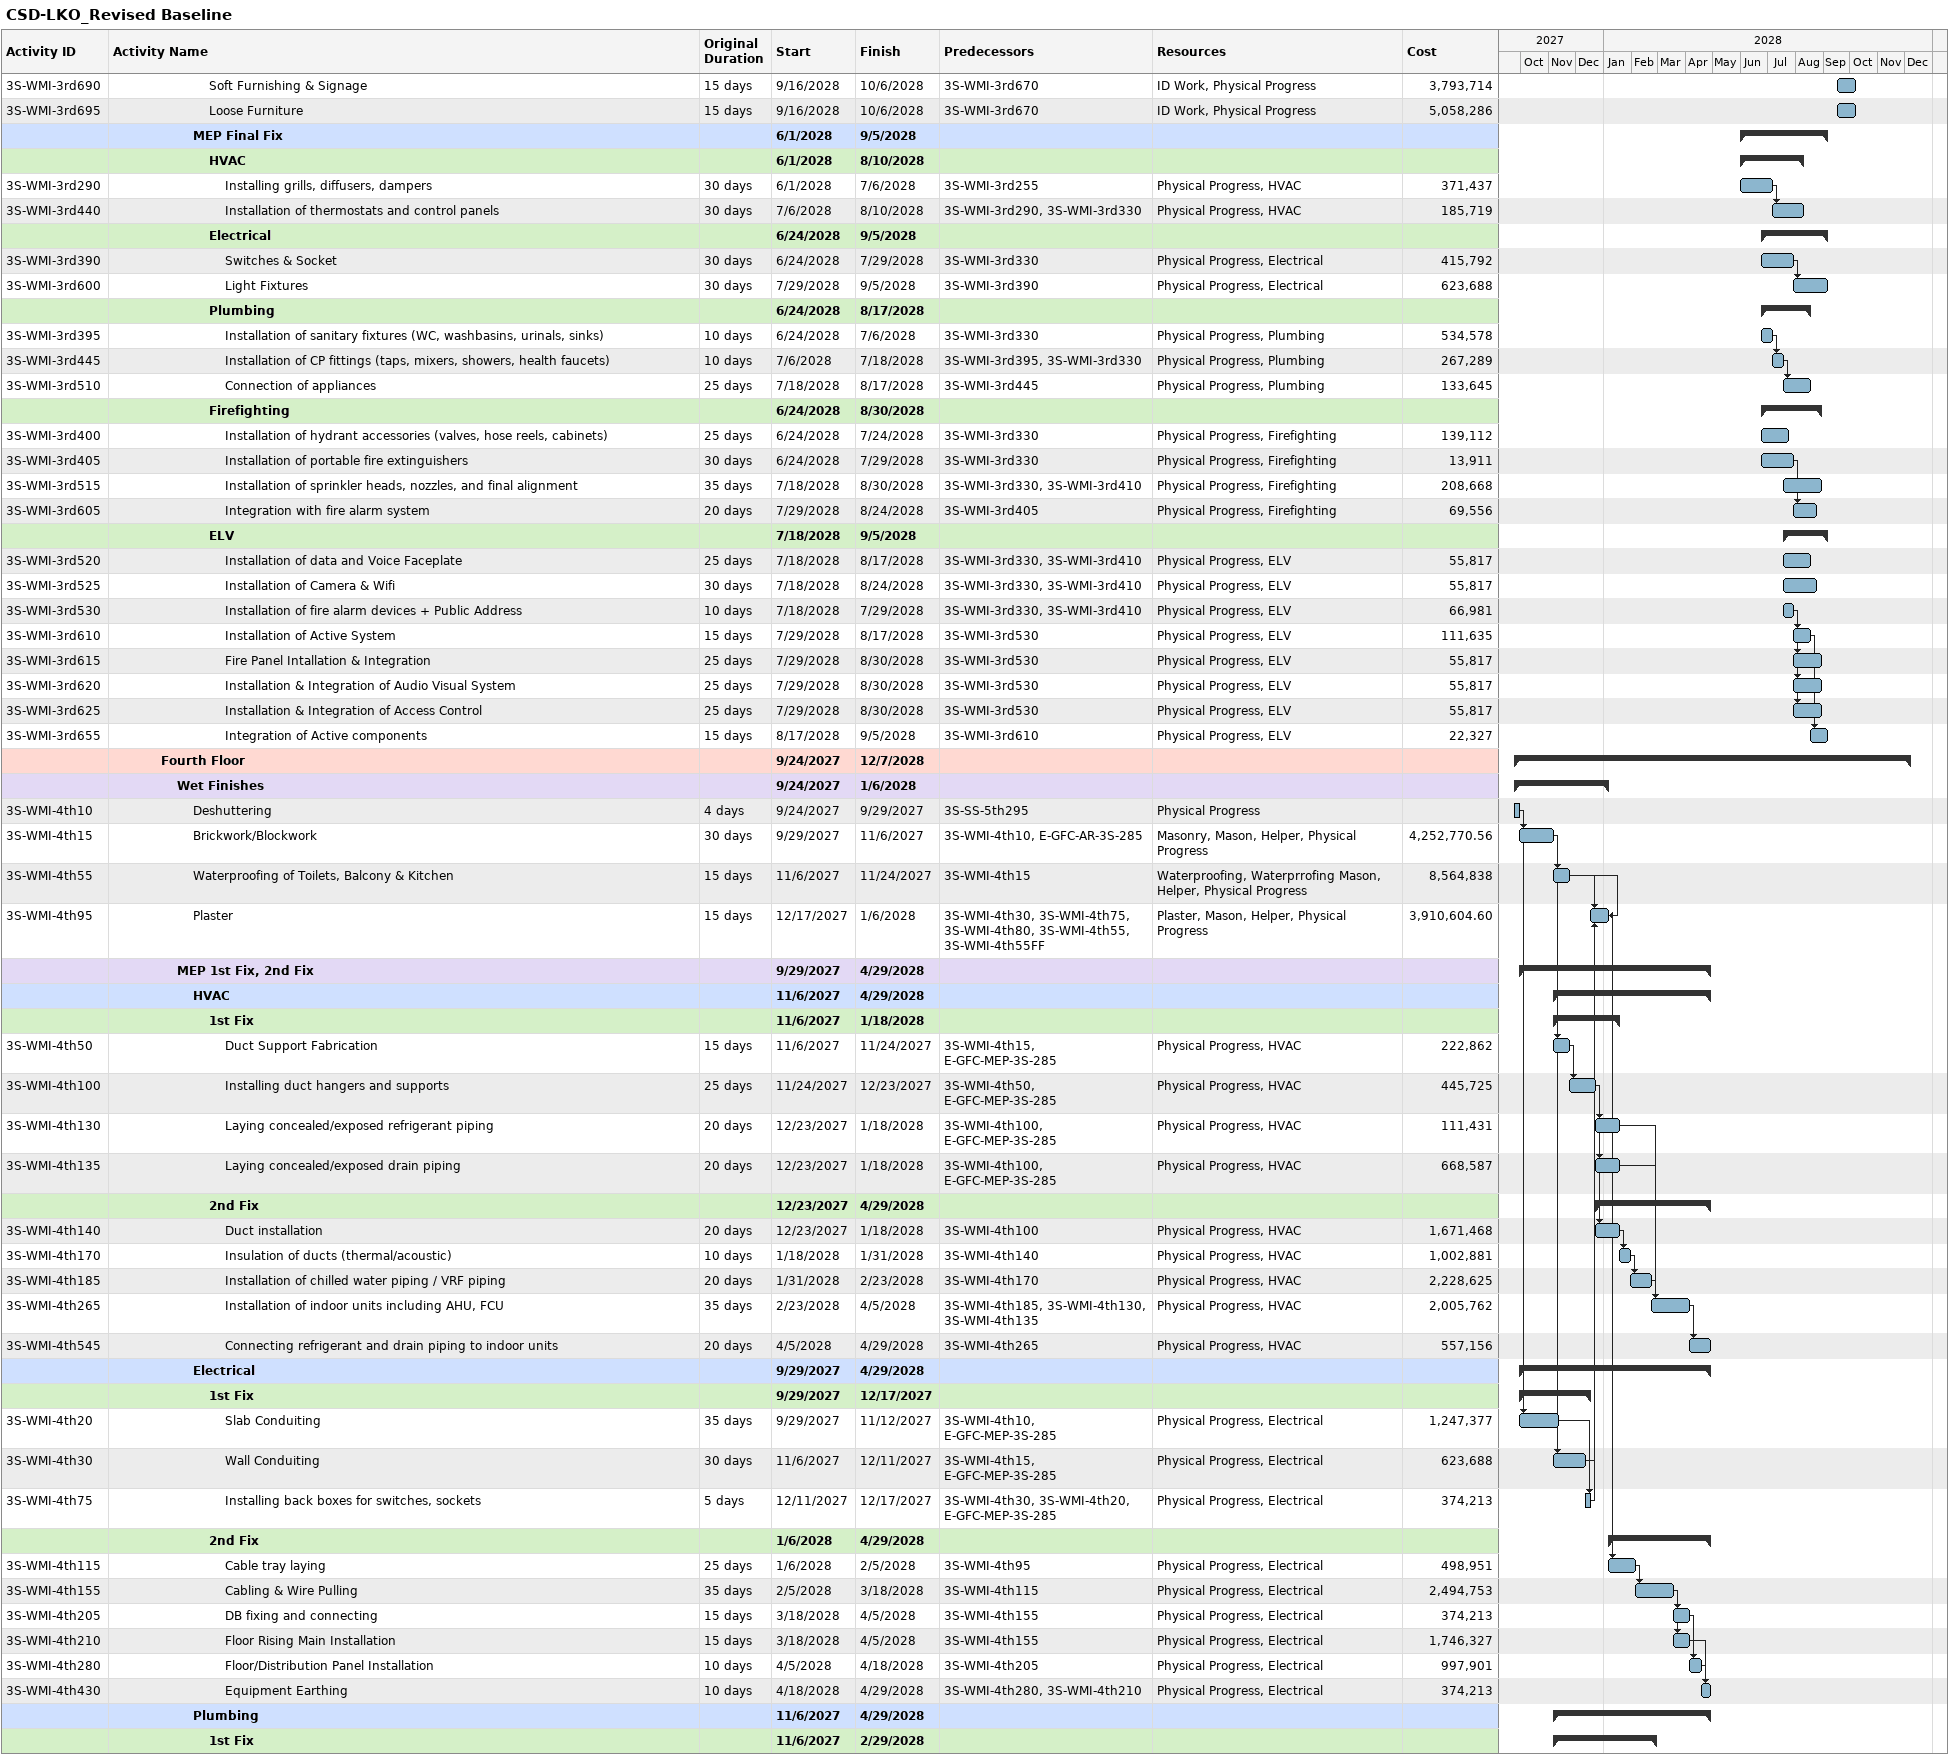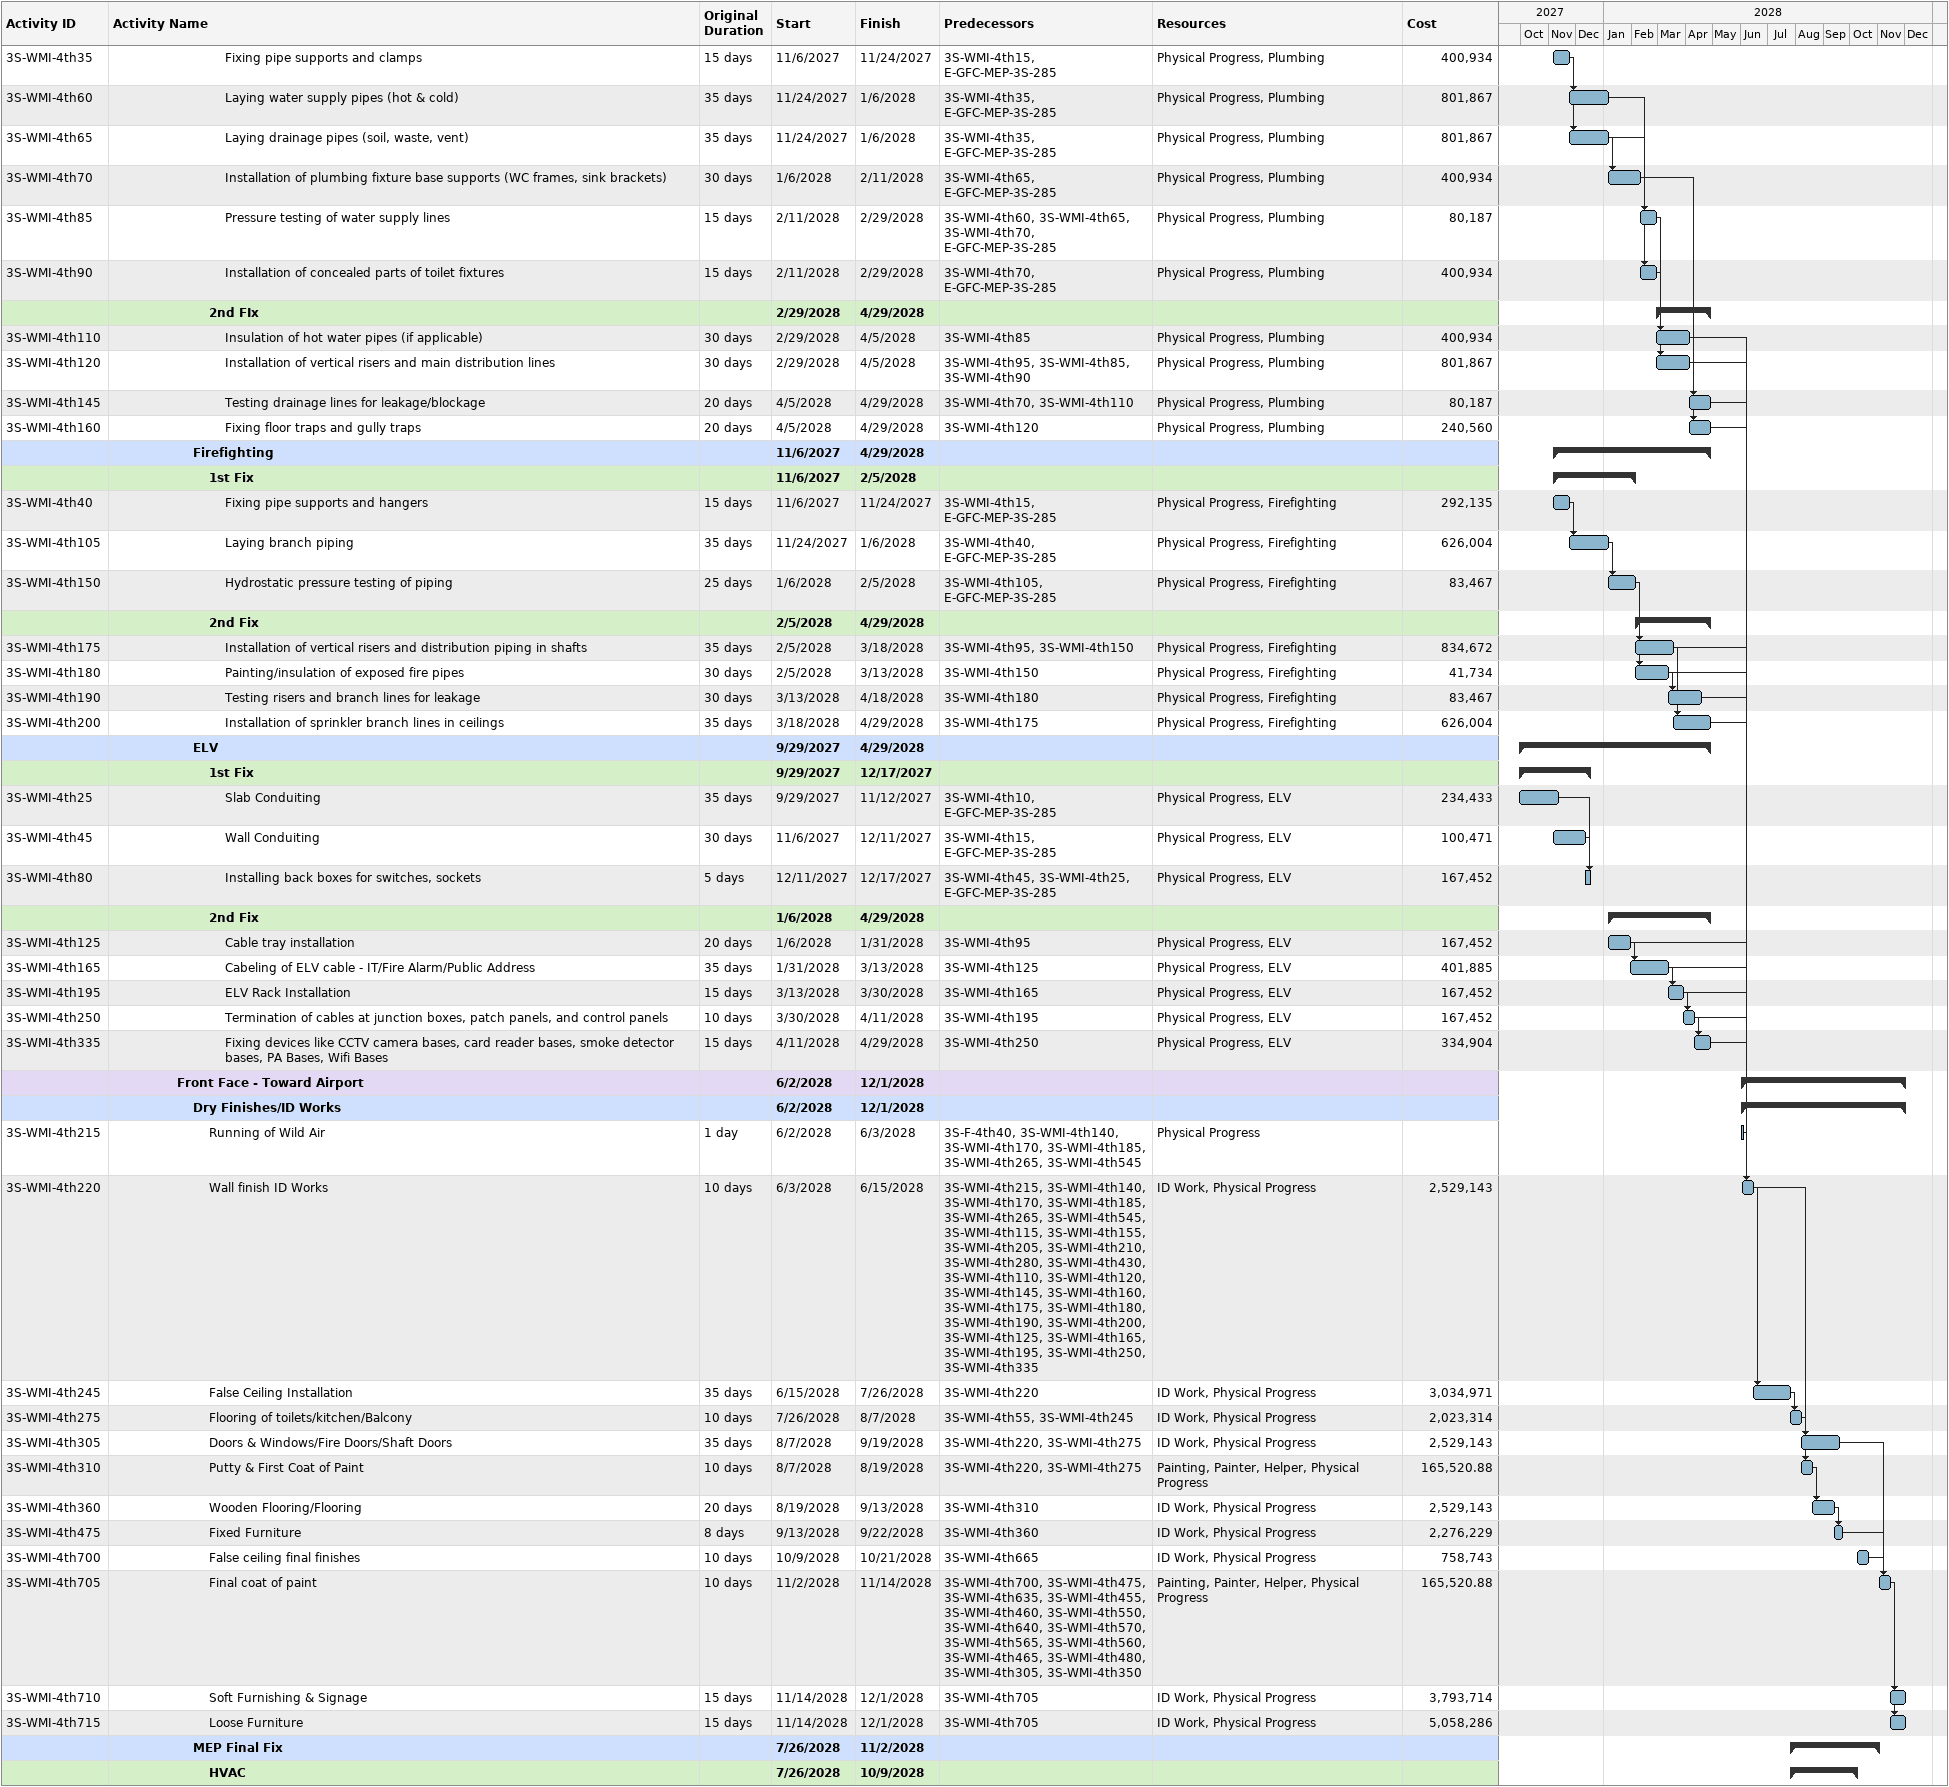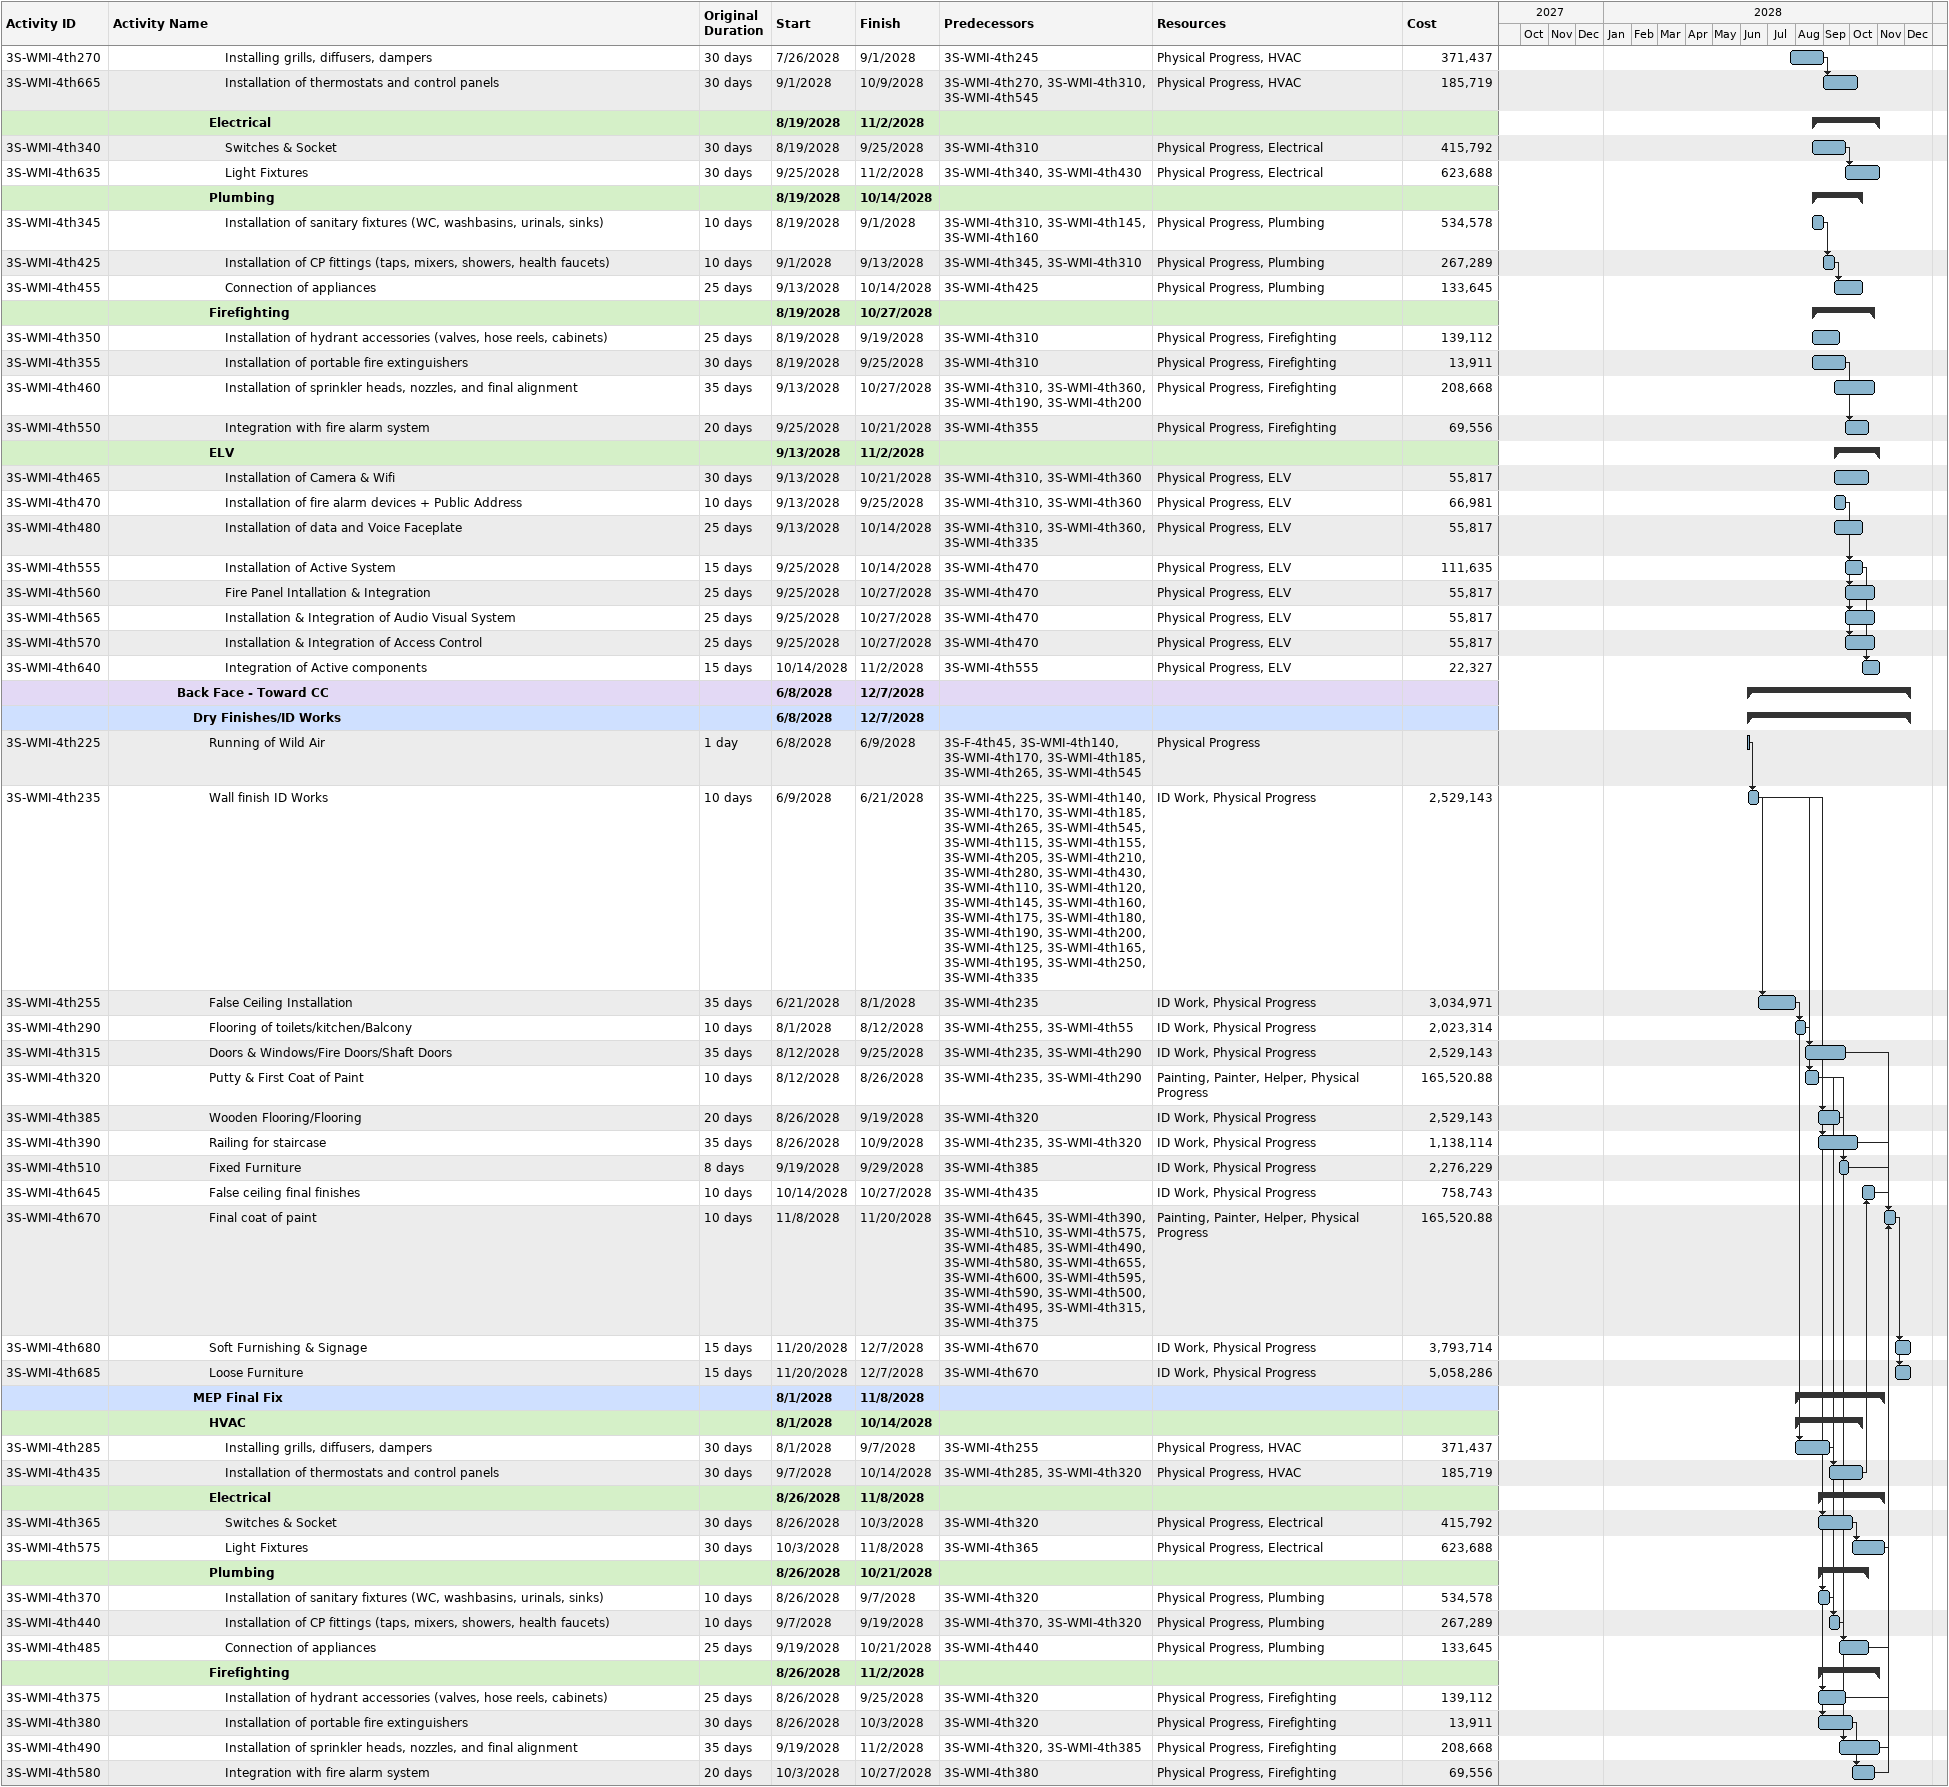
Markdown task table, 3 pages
CSD-LKO_Revised Baseline

| ID | Level | Task | Original duration | Start | Finish | Predecessors | Resources | Cost |
|---|---|---|---|---|---|---|---|---|
| 3S-WMI-3rd690 | 7 | Soft Furnishing & Signage | 15d | 2028-09-16 | 2028-10-06 | 3S-WMI-3rd670 | ID Work, Physical Progress | 3793714 |
| 3S-WMI-3rd695 | 7 | Loose Furniture | 15d | 2028-09-16 | 2028-10-06 | 3S-WMI-3rd670 | ID Work, Physical Progress | 5058286 |
|  | 6 | **MEP Final Fix** |  | 2028-06-01 | 2028-09-05 |  |  |  |
|  | 7 | **HVAC** |  | 2028-06-01 | 2028-08-10 |  |  |  |
| 3S-WMI-3rd290 | 8 | Installing grills, diffusers, dampers | 30d | 2028-06-01 | 2028-07-06 | 3S-WMI-3rd255 | Physical Progress, HVAC | 371437 |
| 3S-WMI-3rd440 | 8 | Installation of thermostats and control panels | 30d | 2028-07-06 | 2028-08-10 | 3S-WMI-3rd290, 3S-WMI-3rd330 | Physical Progress, HVAC | 185719 |
|  | 7 | **Electrical** |  | 2028-06-24 | 2028-09-05 |  |  |  |
| 3S-WMI-3rd390 | 8 | Switches & Socket | 30d | 2028-06-24 | 2028-07-29 | 3S-WMI-3rd330 | Physical Progress, Electrical | 415792 |
| 3S-WMI-3rd600 | 8 | Light Fixtures | 30d | 2028-07-29 | 2028-09-05 | 3S-WMI-3rd390 | Physical Progress, Electrical | 623688 |
|  | 7 | **Plumbing** |  | 2028-06-24 | 2028-08-17 |  |  |  |
| 3S-WMI-3rd395 | 8 | Installation of sanitary fixtures (WC, washbasins, urinals, sinks) | 10d | 2028-06-24 | 2028-07-06 | 3S-WMI-3rd330 | Physical Progress, Plumbing | 534578 |
| 3S-WMI-3rd445 | 8 | Installation of CP fittings (taps, mixers, showers, health faucets) | 10d | 2028-07-06 | 2028-07-18 | 3S-WMI-3rd395, 3S-WMI-3rd330 | Physical Progress, Plumbing | 267289 |
| 3S-WMI-3rd510 | 8 | Connection of appliances | 25d | 2028-07-18 | 2028-08-17 | 3S-WMI-3rd445 | Physical Progress, Plumbing | 133645 |
|  | 7 | **Firefighting** |  | 2028-06-24 | 2028-08-30 |  |  |  |
| 3S-WMI-3rd400 | 8 | Installation of hydrant accessories (valves, hose reels, cabinets) | 25d | 2028-06-24 | 2028-07-24 | 3S-WMI-3rd330 | Physical Progress, Firefighting | 139112 |
| 3S-WMI-3rd405 | 8 | Installation of portable fire extinguishers | 30d | 2028-06-24 | 2028-07-29 | 3S-WMI-3rd330 | Physical Progress, Firefighting | 13911 |
| 3S-WMI-3rd515 | 8 | Installation of sprinkler heads, nozzles, and final alignment | 35d | 2028-07-18 | 2028-08-30 | 3S-WMI-3rd330, 3S-WMI-3rd410 | Physical Progress, Firefighting | 208668 |
| 3S-WMI-3rd605 | 8 | Integration with fire alarm system | 20d | 2028-07-29 | 2028-08-24 | 3S-WMI-3rd405 | Physical Progress, Firefighting | 69556 |
|  | 7 | **ELV** |  | 2028-07-18 | 2028-09-05 |  |  |  |
| 3S-WMI-3rd520 | 8 | Installation of data and Voice Faceplate | 25d | 2028-07-18 | 2028-08-17 | 3S-WMI-3rd330, 3S-WMI-3rd410 | Physical Progress, ELV | 55817 |
| 3S-WMI-3rd525 | 8 | Installation of Camera & Wifi | 30d | 2028-07-18 | 2028-08-24 | 3S-WMI-3rd330, 3S-WMI-3rd410 | Physical Progress, ELV | 55817 |
| 3S-WMI-3rd530 | 8 | Installation of fire alarm devices + Public Address | 10d | 2028-07-18 | 2028-07-29 | 3S-WMI-3rd330, 3S-WMI-3rd410 | Physical Progress, ELV | 66981 |
| 3S-WMI-3rd610 | 8 | Installation of Active System | 15d | 2028-07-29 | 2028-08-17 | 3S-WMI-3rd530 | Physical Progress, ELV | 111635 |
| 3S-WMI-3rd615 | 8 | Fire Panel Intallation & Integration | 25d | 2028-07-29 | 2028-08-30 | 3S-WMI-3rd530 | Physical Progress, ELV | 55817 |
| 3S-WMI-3rd620 | 8 | Installation & Integration of Audio Visual System | 25d | 2028-07-29 | 2028-08-30 | 3S-WMI-3rd530 | Physical Progress, ELV | 55817 |
| 3S-WMI-3rd625 | 8 | Installation & Integration of Access Control | 25d | 2028-07-29 | 2028-08-30 | 3S-WMI-3rd530 | Physical Progress, ELV | 55817 |
| 3S-WMI-3rd655 | 8 | Integration of Active components | 15d | 2028-08-17 | 2028-09-05 | 3S-WMI-3rd610 | Physical Progress, ELV | 22327 |
|  | 4 | **Fourth Floor** |  | 2027-09-24 | 2028-12-07 |  |  |  |
|  | 5 | **Wet Finishes** |  | 2027-09-24 | 2028-01-06 |  |  |  |
| 3S-WMI-4th10 | 6 | Deshuttering | 4d | 2027-09-24 | 2027-09-29 | 3S-SS-5th295 | Physical Progress |  |
| 3S-WMI-4th15 | 6 | Brickwork/Blockwork | 30d | 2027-09-29 | 2027-11-06 | 3S-WMI-4th10, E-GFC-AR-3S-285 | Masonry, Mason, Helper, Physical Progress | 4252770.56 |
| 3S-WMI-4th55 | 6 | Waterproofing of Toilets, Balcony & Kitchen | 15d | 2027-11-06 | 2027-11-24 | 3S-WMI-4th15 | Waterproofing, Waterprrofing Mason, Helper, Physical Progress | 8564838 |
| 3S-WMI-4th95 | 6 | Plaster | 15d | 2027-12-17 | 2028-01-06 | 3S-WMI-4th30, 3S-WMI-4th75, 3S-WMI-4th80, 3S-WMI-4th55, 3S-WMI-4th55FF | Plaster, Mason, Helper, Physical Progress | 3910604.60 |
|  | 5 | **MEP 1st Fix, 2nd Fix** |  | 2027-09-29 | 2028-04-29 |  |  |  |
|  | 6 | **HVAC** |  | 2027-11-06 | 2028-04-29 |  |  |  |
|  | 7 | **1st Fix** |  | 2027-11-06 | 2028-01-18 |  |  |  |
| 3S-WMI-4th50 | 8 | Duct Support Fabrication | 15d | 2027-11-06 | 2027-11-24 | 3S-WMI-4th15, E-GFC-MEP-3S-285 | Physical Progress, HVAC | 222862 |
| 3S-WMI-4th100 | 8 | Installing duct hangers and supports | 25d | 2027-11-24 | 2027-12-23 | 3S-WMI-4th50, E-GFC-MEP-3S-285 | Physical Progress, HVAC | 445725 |
| 3S-WMI-4th130 | 8 | Laying concealed/exposed refrigerant piping | 20d | 2027-12-23 | 2028-01-18 | 3S-WMI-4th100, E-GFC-MEP-3S-285 | Physical Progress, HVAC | 111431 |
| 3S-WMI-4th135 | 8 | Laying concealed/exposed drain piping | 20d | 2027-12-23 | 2028-01-18 | 3S-WMI-4th100, E-GFC-MEP-3S-285 | Physical Progress, HVAC | 668587 |
|  | 7 | **2nd Fix** |  | 2027-12-23 | 2028-04-29 |  |  |  |
| 3S-WMI-4th140 | 8 | Duct installation | 20d | 2027-12-23 | 2028-01-18 | 3S-WMI-4th100 | Physical Progress, HVAC | 1671468 |
| 3S-WMI-4th170 | 8 | Insulation of ducts (thermal/acoustic) | 10d | 2028-01-18 | 2028-01-31 | 3S-WMI-4th140 | Physical Progress, HVAC | 1002881 |
| 3S-WMI-4th185 | 8 | Installation of chilled water piping / VRF piping | 20d | 2028-01-31 | 2028-02-23 | 3S-WMI-4th170 | Physical Progress, HVAC | 2228625 |
| 3S-WMI-4th265 | 8 | Installation of indoor units including AHU, FCU | 35d | 2028-02-23 | 2028-04-05 | 3S-WMI-4th185, 3S-WMI-4th130, 3S-WMI-4th135 | Physical Progress, HVAC | 2005762 |
| 3S-WMI-4th545 | 8 | Connecting refrigerant and drain piping to indoor units | 20d | 2028-04-05 | 2028-04-29 | 3S-WMI-4th265 | Physical Progress, HVAC | 557156 |
|  | 6 | **Electrical** |  | 2027-09-29 | 2028-04-29 |  |  |  |
|  | 7 | **1st Fix** |  | 2027-09-29 | 2027-12-17 |  |  |  |
| 3S-WMI-4th20 | 8 | Slab Conduiting | 35d | 2027-09-29 | 2027-11-12 | 3S-WMI-4th10, E-GFC-MEP-3S-285 | Physical Progress, Electrical | 1247377 |
| 3S-WMI-4th30 | 8 | Wall Conduiting | 30d | 2027-11-06 | 2027-12-11 | 3S-WMI-4th15, E-GFC-MEP-3S-285 | Physical Progress, Electrical | 623688 |
| 3S-WMI-4th75 | 8 | Installing back boxes for switches, sockets | 5d | 2027-12-11 | 2027-12-17 | 3S-WMI-4th30, 3S-WMI-4th20, E-GFC-MEP-3S-285 | Physical Progress, Electrical | 374213 |
|  | 7 | **2nd Fix** |  | 2028-01-06 | 2028-04-29 |  |  |  |
| 3S-WMI-4th115 | 8 | Cable tray laying | 25d | 2028-01-06 | 2028-02-05 | 3S-WMI-4th95 | Physical Progress, Electrical | 498951 |
| 3S-WMI-4th155 | 8 | Cabling & Wire Pulling | 35d | 2028-02-05 | 2028-03-18 | 3S-WMI-4th115 | Physical Progress, Electrical | 2494753 |
| 3S-WMI-4th205 | 8 | DB fixing and connecting | 15d | 2028-03-18 | 2028-04-05 | 3S-WMI-4th155 | Physical Progress, Electrical | 374213 |
| 3S-WMI-4th210 | 8 | Floor Rising Main Installation | 15d | 2028-03-18 | 2028-04-05 | 3S-WMI-4th155 | Physical Progress, Electrical | 1746327 |
| 3S-WMI-4th280 | 8 | Floor/Distribution Panel Installation | 10d | 2028-04-05 | 2028-04-18 | 3S-WMI-4th205 | Physical Progress, Electrical | 997901 |
| 3S-WMI-4th430 | 8 | Equipment Earthing | 10d | 2028-04-18 | 2028-04-29 | 3S-WMI-4th280, 3S-WMI-4th210 | Physical Progress, Electrical | 374213 |
|  | 6 | **Plumbing** |  | 2027-11-06 | 2028-04-29 |  |  |  |
|  | 7 | **1st Fix** |  | 2027-11-06 | 2028-02-29 |  |  |  |
| 3S-WMI-4th35 | 8 | Fixing pipe supports and clamps | 15d | 2027-11-06 | 2027-11-24 | 3S-WMI-4th15, E-GFC-MEP-3S-285 | Physical Progress, Plumbing | 400934 |
| 3S-WMI-4th60 | 8 | Laying water supply pipes (hot & cold) | 35d | 2027-11-24 | 2028-01-06 | 3S-WMI-4th35, E-GFC-MEP-3S-285 | Physical Progress, Plumbing | 801867 |
| 3S-WMI-4th65 | 8 | Laying drainage pipes (soil, waste, vent) | 35d | 2027-11-24 | 2028-01-06 | 3S-WMI-4th35, E-GFC-MEP-3S-285 | Physical Progress, Plumbing | 801867 |
| 3S-WMI-4th70 | 8 | Installation of plumbing fixture base supports (WC frames, sink brackets) | 30d | 2028-01-06 | 2028-02-11 | 3S-WMI-4th65, E-GFC-MEP-3S-285 | Physical Progress, Plumbing | 400934 |
| 3S-WMI-4th85 | 8 | Pressure testing of water supply lines | 15d | 2028-02-11 | 2028-02-29 | 3S-WMI-4th60, 3S-WMI-4th65, 3S-WMI-4th70, E-GFC-MEP-3S-285 | Physical Progress, Plumbing | 80187 |
| 3S-WMI-4th90 | 8 | Installation of concealed parts of toilet fixtures | 15d | 2028-02-11 | 2028-02-29 | 3S-WMI-4th70, E-GFC-MEP-3S-285 | Physical Progress, Plumbing | 400934 |
|  | 7 | **2nd FIx** |  | 2028-02-29 | 2028-04-29 |  |  |  |
| 3S-WMI-4th110 | 8 | Insulation of hot water pipes (if applicable) | 30d | 2028-02-29 | 2028-04-05 | 3S-WMI-4th85 | Physical Progress, Plumbing | 400934 |
| 3S-WMI-4th120 | 8 | Installation of vertical risers and main distribution lines | 30d | 2028-02-29 | 2028-04-05 | 3S-WMI-4th95, 3S-WMI-4th85, 3S-WMI-4th90 | Physical Progress, Plumbing | 801867 |
| 3S-WMI-4th145 | 8 | Testing drainage lines for leakage/blockage | 20d | 2028-04-05 | 2028-04-29 | 3S-WMI-4th70, 3S-WMI-4th110 | Physical Progress, Plumbing | 80187 |
| 3S-WMI-4th160 | 8 | Fixing floor traps and gully traps | 20d | 2028-04-05 | 2028-04-29 | 3S-WMI-4th120 | Physical Progress, Plumbing | 240560 |
|  | 6 | **Firefighting** |  | 2027-11-06 | 2028-04-29 |  |  |  |
|  | 7 | **1st Fix** |  | 2027-11-06 | 2028-02-05 |  |  |  |
| 3S-WMI-4th40 | 8 | Fixing pipe supports and hangers | 15d | 2027-11-06 | 2027-11-24 | 3S-WMI-4th15, E-GFC-MEP-3S-285 | Physical Progress, Firefighting | 292135 |
| 3S-WMI-4th105 | 8 | Laying branch piping | 35d | 2027-11-24 | 2028-01-06 | 3S-WMI-4th40, E-GFC-MEP-3S-285 | Physical Progress, Firefighting | 626004 |
| 3S-WMI-4th150 | 8 | Hydrostatic pressure testing of piping | 25d | 2028-01-06 | 2028-02-05 | 3S-WMI-4th105, E-GFC-MEP-3S-285 | Physical Progress, Firefighting | 83467 |
|  | 7 | **2nd Fix** |  | 2028-02-05 | 2028-04-29 |  |  |  |
| 3S-WMI-4th175 | 8 | Installation of vertical risers and distribution piping in shafts | 35d | 2028-02-05 | 2028-03-18 | 3S-WMI-4th95, 3S-WMI-4th150 | Physical Progress, Firefighting | 834672 |
| 3S-WMI-4th180 | 8 | Painting/insulation of exposed fire pipes | 30d | 2028-02-05 | 2028-03-13 | 3S-WMI-4th150 | Physical Progress, Firefighting | 41734 |
| 3S-WMI-4th190 | 8 | Testing risers and branch lines for leakage | 30d | 2028-03-13 | 2028-04-18 | 3S-WMI-4th180 | Physical Progress, Firefighting | 83467 |
| 3S-WMI-4th200 | 8 | Installation of sprinkler branch lines in ceilings | 35d | 2028-03-18 | 2028-04-29 | 3S-WMI-4th175 | Physical Progress, Firefighting | 626004 |
|  | 6 | **ELV** |  | 2027-09-29 | 2028-04-29 |  |  |  |
|  | 7 | **1st Fix** |  | 2027-09-29 | 2027-12-17 |  |  |  |
| 3S-WMI-4th25 | 8 | Slab Conduiting | 35d | 2027-09-29 | 2027-11-12 | 3S-WMI-4th10, E-GFC-MEP-3S-285 | Physical Progress, ELV | 234433 |
| 3S-WMI-4th45 | 8 | Wall Conduiting | 30d | 2027-11-06 | 2027-12-11 | 3S-WMI-4th15, E-GFC-MEP-3S-285 | Physical Progress, ELV | 100471 |
| 3S-WMI-4th80 | 8 | Installing back boxes for switches, sockets | 5d | 2027-12-11 | 2027-12-17 | 3S-WMI-4th45, 3S-WMI-4th25, E-GFC-MEP-3S-285 | Physical Progress, ELV | 167452 |
|  | 7 | **2nd Fix** |  | 2028-01-06 | 2028-04-29 |  |  |  |
| 3S-WMI-4th125 | 8 | Cable tray installation | 20d | 2028-01-06 | 2028-01-31 | 3S-WMI-4th95 | Physical Progress, ELV | 167452 |
| 3S-WMI-4th165 | 8 | Cabeling of ELV cable - IT/Fire Alarm/Public Address | 35d | 2028-01-31 | 2028-03-13 | 3S-WMI-4th125 | Physical Progress, ELV | 401885 |
| 3S-WMI-4th195 | 8 | ELV Rack Installation | 15d | 2028-03-13 | 2028-03-30 | 3S-WMI-4th165 | Physical Progress, ELV | 167452 |
| 3S-WMI-4th250 | 8 | Termination of cables at junction boxes, patch panels, and control panels | 10d | 2028-03-30 | 2028-04-11 | 3S-WMI-4th195 | Physical Progress, ELV | 167452 |
| 3S-WMI-4th335 | 8 | Fixing devices like CCTV camera bases, card reader bases, smoke detector bases, PA Bases, Wifi Bases | 15d | 2028-04-11 | 2028-04-29 | 3S-WMI-4th250 | Physical Progress, ELV | 334904 |
|  | 5 | **Front Face - Toward Airport** |  | 2028-06-02 | 2028-12-01 |  |  |  |
|  | 6 | **Dry Finishes/ID Works** |  | 2028-06-02 | 2028-12-01 |  |  |  |
| 3S-WMI-4th215 | 7 | Running of Wild Air | 1d | 2028-06-02 | 2028-06-03 | 3S-F-4th40, 3S-WMI-4th140, 3S-WMI-4th170, 3S-WMI-4th185, 3S-WMI-4th265, 3S-WMI-4th545 | Physical Progress |  |
| 3S-WMI-4th220 | 7 | Wall finish ID Works | 10d | 2028-06-03 | 2028-06-15 | 3S-WMI-4th215, 3S-WMI-4th140, 3S-WMI-4th170, 3S-WMI-4th185, 3S-WMI-4th265, 3S-WMI-4th545, 3S-WMI-4th115, 3S-WMI-4th155, 3S-WMI-4th205, 3S-WMI-4th210, 3S-WMI-4th280, 3S-WMI-4th430, 3S-WMI-4th110, 3S-WMI-4th120, 3S-WMI-4th145, 3S-WMI-4th160, 3S-WMI-4th175, 3S-WMI-4th180, 3S-WMI-4th190, 3S-WMI-4th200, 3S-WMI-4th125, 3S-WMI-4th165, 3S-WMI-4th195, 3S-WMI-4th250, 3S-WMI-4th335 | ID Work, Physical Progress | 2529143 |
| 3S-WMI-4th245 | 7 | False Ceiling Installation | 35d | 2028-06-15 | 2028-07-26 | 3S-WMI-4th220 | ID Work, Physical Progress | 3034971 |
| 3S-WMI-4th275 | 7 | Flooring of toilets/kitchen/Balcony | 10d | 2028-07-26 | 2028-08-07 | 3S-WMI-4th55, 3S-WMI-4th245 | ID Work, Physical Progress | 2023314 |
| 3S-WMI-4th305 | 7 | Doors & Windows/Fire Doors/Shaft Doors | 35d | 2028-08-07 | 2028-09-19 | 3S-WMI-4th220, 3S-WMI-4th275 | ID Work, Physical Progress | 2529143 |
| 3S-WMI-4th310 | 7 | Putty & First Coat of Paint | 10d | 2028-08-07 | 2028-08-19 | 3S-WMI-4th220, 3S-WMI-4th275 | Painting, Painter, Helper, Physical Progress | 165520.88 |
| 3S-WMI-4th360 | 7 | Wooden Flooring/Flooring | 20d | 2028-08-19 | 2028-09-13 | 3S-WMI-4th310 | ID Work, Physical Progress | 2529143 |
| 3S-WMI-4th475 | 7 | Fixed Furniture | 8d | 2028-09-13 | 2028-09-22 | 3S-WMI-4th360 | ID Work, Physical Progress | 2276229 |
| 3S-WMI-4th700 | 7 | False ceiling final finishes | 10d | 2028-10-09 | 2028-10-21 | 3S-WMI-4th665 | ID Work, Physical Progress | 758743 |
| 3S-WMI-4th705 | 7 | Final coat of paint | 10d | 2028-11-02 | 2028-11-14 | 3S-WMI-4th700, 3S-WMI-4th475, 3S-WMI-4th635, 3S-WMI-4th455, 3S-WMI-4th460, 3S-WMI-4th550, 3S-WMI-4th640, 3S-WMI-4th570, 3S-WMI-4th565, 3S-WMI-4th560, 3S-WMI-4th465, 3S-WMI-4th480, 3S-WMI-4th305, 3S-WMI-4th350 | Painting, Painter, Helper, Physical Progress | 165520.88 |
| 3S-WMI-4th710 | 7 | Soft Furnishing & Signage | 15d | 2028-11-14 | 2028-12-01 | 3S-WMI-4th705 | ID Work, Physical Progress | 3793714 |
| 3S-WMI-4th715 | 7 | Loose Furniture | 15d | 2028-11-14 | 2028-12-01 | 3S-WMI-4th705 | ID Work, Physical Progress | 5058286 |
|  | 6 | **MEP Final Fix** |  | 2028-07-26 | 2028-11-02 |  |  |  |
|  | 7 | **HVAC** |  | 2028-07-26 | 2028-10-09 |  |  |  |
| 3S-WMI-4th270 | 8 | Installing grills, diffusers, dampers | 30d | 2028-07-26 | 2028-09-01 | 3S-WMI-4th245 | Physical Progress, HVAC | 371437 |
| 3S-WMI-4th665 | 8 | Installation of thermostats and control panels | 30d | 2028-09-01 | 2028-10-09 | 3S-WMI-4th270, 3S-WMI-4th310, 3S-WMI-4th545 | Physical Progress, HVAC | 185719 |
|  | 7 | **Electrical** |  | 2028-08-19 | 2028-11-02 |  |  |  |
| 3S-WMI-4th340 | 8 | Switches & Socket | 30d | 2028-08-19 | 2028-09-25 | 3S-WMI-4th310 | Physical Progress, Electrical | 415792 |
| 3S-WMI-4th635 | 8 | Light Fixtures | 30d | 2028-09-25 | 2028-11-02 | 3S-WMI-4th340, 3S-WMI-4th430 | Physical Progress, Electrical | 623688 |
|  | 7 | **Plumbing** |  | 2028-08-19 | 2028-10-14 |  |  |  |
| 3S-WMI-4th345 | 8 | Installation of sanitary fixtures (WC, washbasins, urinals, sinks) | 10d | 2028-08-19 | 2028-09-01 | 3S-WMI-4th310, 3S-WMI-4th145, 3S-WMI-4th160 | Physical Progress, Plumbing | 534578 |
| 3S-WMI-4th425 | 8 | Installation of CP fittings (taps, mixers, showers, health faucets) | 10d | 2028-09-01 | 2028-09-13 | 3S-WMI-4th345, 3S-WMI-4th310 | Physical Progress, Plumbing | 267289 |
| 3S-WMI-4th455 | 8 | Connection of appliances | 25d | 2028-09-13 | 2028-10-14 | 3S-WMI-4th425 | Physical Progress, Plumbing | 133645 |
|  | 7 | **Firefighting** |  | 2028-08-19 | 2028-10-27 |  |  |  |
| 3S-WMI-4th350 | 8 | Installation of hydrant accessories (valves, hose reels, cabinets) | 25d | 2028-08-19 | 2028-09-19 | 3S-WMI-4th310 | Physical Progress, Firefighting | 139112 |
| 3S-WMI-4th355 | 8 | Installation of portable fire extinguishers | 30d | 2028-08-19 | 2028-09-25 | 3S-WMI-4th310 | Physical Progress, Firefighting | 13911 |
| 3S-WMI-4th460 | 8 | Installation of sprinkler heads, nozzles, and final alignment | 35d | 2028-09-13 | 2028-10-27 | 3S-WMI-4th310, 3S-WMI-4th360, 3S-WMI-4th190, 3S-WMI-4th200 | Physical Progress, Firefighting | 208668 |
| 3S-WMI-4th550 | 8 | Integration with fire alarm system | 20d | 2028-09-25 | 2028-10-21 | 3S-WMI-4th355 | Physical Progress, Firefighting | 69556 |
|  | 7 | **ELV** |  | 2028-09-13 | 2028-11-02 |  |  |  |
| 3S-WMI-4th465 | 8 | Installation of Camera & Wifi | 30d | 2028-09-13 | 2028-10-21 | 3S-WMI-4th310, 3S-WMI-4th360 | Physical Progress, ELV | 55817 |
| 3S-WMI-4th470 | 8 | Installation of fire alarm devices + Public Address | 10d | 2028-09-13 | 2028-09-25 | 3S-WMI-4th310, 3S-WMI-4th360 | Physical Progress, ELV | 66981 |
| 3S-WMI-4th480 | 8 | Installation of data and Voice Faceplate | 25d | 2028-09-13 | 2028-10-14 | 3S-WMI-4th310, 3S-WMI-4th360, 3S-WMI-4th335 | Physical Progress, ELV | 55817 |
| 3S-WMI-4th555 | 8 | Installation of Active System | 15d | 2028-09-25 | 2028-10-14 | 3S-WMI-4th470 | Physical Progress, ELV | 111635 |
| 3S-WMI-4th560 | 8 | Fire Panel Intallation & Integration | 25d | 2028-09-25 | 2028-10-27 | 3S-WMI-4th470 | Physical Progress, ELV | 55817 |
| 3S-WMI-4th565 | 8 | Installation & Integration of Audio Visual System | 25d | 2028-09-25 | 2028-10-27 | 3S-WMI-4th470 | Physical Progress, ELV | 55817 |
| 3S-WMI-4th570 | 8 | Installation & Integration of Access Control | 25d | 2028-09-25 | 2028-10-27 | 3S-WMI-4th470 | Physical Progress, ELV | 55817 |
| 3S-WMI-4th640 | 8 | Integration of Active components | 15d | 2028-10-14 | 2028-11-02 | 3S-WMI-4th555 | Physical Progress, ELV | 22327 |
|  | 5 | **Back Face - Toward CC** |  | 2028-06-08 | 2028-12-07 |  |  |  |
|  | 6 | **Dry Finishes/ID Works** |  | 2028-06-08 | 2028-12-07 |  |  |  |
| 3S-WMI-4th225 | 7 | Running of Wild Air | 1d | 2028-06-08 | 2028-06-09 | 3S-F-4th45, 3S-WMI-4th140, 3S-WMI-4th170, 3S-WMI-4th185, 3S-WMI-4th265, 3S-WMI-4th545 | Physical Progress |  |
| 3S-WMI-4th235 | 7 | Wall finish ID Works | 10d | 2028-06-09 | 2028-06-21 | 3S-WMI-4th225, 3S-WMI-4th140, 3S-WMI-4th170, 3S-WMI-4th185, 3S-WMI-4th265, 3S-WMI-4th545, 3S-WMI-4th115, 3S-WMI-4th155, 3S-WMI-4th205, 3S-WMI-4th210, 3S-WMI-4th280, 3S-WMI-4th430, 3S-WMI-4th110, 3S-WMI-4th120, 3S-WMI-4th145, 3S-WMI-4th160, 3S-WMI-4th175, 3S-WMI-4th180, 3S-WMI-4th190, 3S-WMI-4th200, 3S-WMI-4th125, 3S-WMI-4th165, 3S-WMI-4th195, 3S-WMI-4th250, 3S-WMI-4th335 | ID Work, Physical Progress | 2529143 |
| 3S-WMI-4th255 | 7 | False Ceiling Installation | 35d | 2028-06-21 | 2028-08-01 | 3S-WMI-4th235 | ID Work, Physical Progress | 3034971 |
| 3S-WMI-4th290 | 7 | Flooring of toilets/kitchen/Balcony | 10d | 2028-08-01 | 2028-08-12 | 3S-WMI-4th255, 3S-WMI-4th55 | ID Work, Physical Progress | 2023314 |
| 3S-WMI-4th315 | 7 | Doors & Windows/Fire Doors/Shaft Doors | 35d | 2028-08-12 | 2028-09-25 | 3S-WMI-4th235, 3S-WMI-4th290 | ID Work, Physical Progress | 2529143 |
| 3S-WMI-4th320 | 7 | Putty & First Coat of Paint | 10d | 2028-08-12 | 2028-08-26 | 3S-WMI-4th235, 3S-WMI-4th290 | Painting, Painter, Helper, Physical Progress | 165520.88 |
| 3S-WMI-4th385 | 7 | Wooden Flooring/Flooring | 20d | 2028-08-26 | 2028-09-19 | 3S-WMI-4th320 | ID Work, Physical Progress | 2529143 |
| 3S-WMI-4th390 | 7 | Railing for staircase | 35d | 2028-08-26 | 2028-10-09 | 3S-WMI-4th235, 3S-WMI-4th320 | ID Work, Physical Progress | 1138114 |
| 3S-WMI-4th510 | 7 | Fixed Furniture | 8d | 2028-09-19 | 2028-09-29 | 3S-WMI-4th385 | ID Work, Physical Progress | 2276229 |
| 3S-WMI-4th645 | 7 | False ceiling final finishes | 10d | 2028-10-14 | 2028-10-27 | 3S-WMI-4th435 | ID Work, Physical Progress | 758743 |
| 3S-WMI-4th670 | 7 | Final coat of paint | 10d | 2028-11-08 | 2028-11-20 | 3S-WMI-4th645, 3S-WMI-4th390, 3S-WMI-4th510, 3S-WMI-4th575, 3S-WMI-4th485, 3S-WMI-4th490, 3S-WMI-4th580, 3S-WMI-4th655, 3S-WMI-4th600, 3S-WMI-4th595, 3S-WMI-4th590, 3S-WMI-4th500, 3S-WMI-4th495, 3S-WMI-4th315, 3S-WMI-4th375 | Painting, Painter, Helper, Physical Progress | 165520.88 |
| 3S-WMI-4th680 | 7 | Soft Furnishing & Signage | 15d | 2028-11-20 | 2028-12-07 | 3S-WMI-4th670 | ID Work, Physical Progress | 3793714 |
| 3S-WMI-4th685 | 7 | Loose Furniture | 15d | 2028-11-20 | 2028-12-07 | 3S-WMI-4th670 | ID Work, Physical Progress | 5058286 |
|  | 6 | **MEP Final Fix** |  | 2028-08-01 | 2028-11-08 |  |  |  |
|  | 7 | **HVAC** |  | 2028-08-01 | 2028-10-14 |  |  |  |
| 3S-WMI-4th285 | 8 | Installing grills, diffusers, dampers | 30d | 2028-08-01 | 2028-09-07 | 3S-WMI-4th255 | Physical Progress, HVAC | 371437 |
| 3S-WMI-4th435 | 8 | Installation of thermostats and control panels | 30d | 2028-09-07 | 2028-10-14 | 3S-WMI-4th285, 3S-WMI-4th320 | Physical Progress, HVAC | 185719 |
|  | 7 | **Electrical** |  | 2028-08-26 | 2028-11-08 |  |  |  |
| 3S-WMI-4th365 | 8 | Switches & Socket | 30d | 2028-08-26 | 2028-10-03 | 3S-WMI-4th320 | Physical Progress, Electrical | 415792 |
| 3S-WMI-4th575 | 8 | Light Fixtures | 30d | 2028-10-03 | 2028-11-08 | 3S-WMI-4th365 | Physical Progress, Electrical | 623688 |
|  | 7 | **Plumbing** |  | 2028-08-26 | 2028-10-21 |  |  |  |
| 3S-WMI-4th370 | 8 | Installation of sanitary fixtures (WC, washbasins, urinals, sinks) | 10d | 2028-08-26 | 2028-09-07 | 3S-WMI-4th320 | Physical Progress, Plumbing | 534578 |
| 3S-WMI-4th440 | 8 | Installation of CP fittings (taps, mixers, showers, health faucets) | 10d | 2028-09-07 | 2028-09-19 | 3S-WMI-4th370, 3S-WMI-4th320 | Physical Progress, Plumbing | 267289 |
| 3S-WMI-4th485 | 8 | Connection of appliances | 25d | 2028-09-19 | 2028-10-21 | 3S-WMI-4th440 | Physical Progress, Plumbing | 133645 |
|  | 7 | **Firefighting** |  | 2028-08-26 | 2028-11-02 |  |  |  |
| 3S-WMI-4th375 | 8 | Installation of hydrant accessories (valves, hose reels, cabinets) | 25d | 2028-08-26 | 2028-09-25 | 3S-WMI-4th320 | Physical Progress, Firefighting | 139112 |
| 3S-WMI-4th380 | 8 | Installation of portable fire extinguishers | 30d | 2028-08-26 | 2028-10-03 | 3S-WMI-4th320 | Physical Progress, Firefighting | 13911 |
| 3S-WMI-4th490 | 8 | Installation of sprinkler heads, nozzles, and final alignment | 35d | 2028-09-19 | 2028-11-02 | 3S-WMI-4th320, 3S-WMI-4th385 | Physical Progress, Firefighting | 208668 |
| 3S-WMI-4th580 | 8 | Integration with fire alarm system | 20d | 2028-10-03 | 2028-10-27 | 3S-WMI-4th380 | Physical Progress, Firefighting | 69556 |
